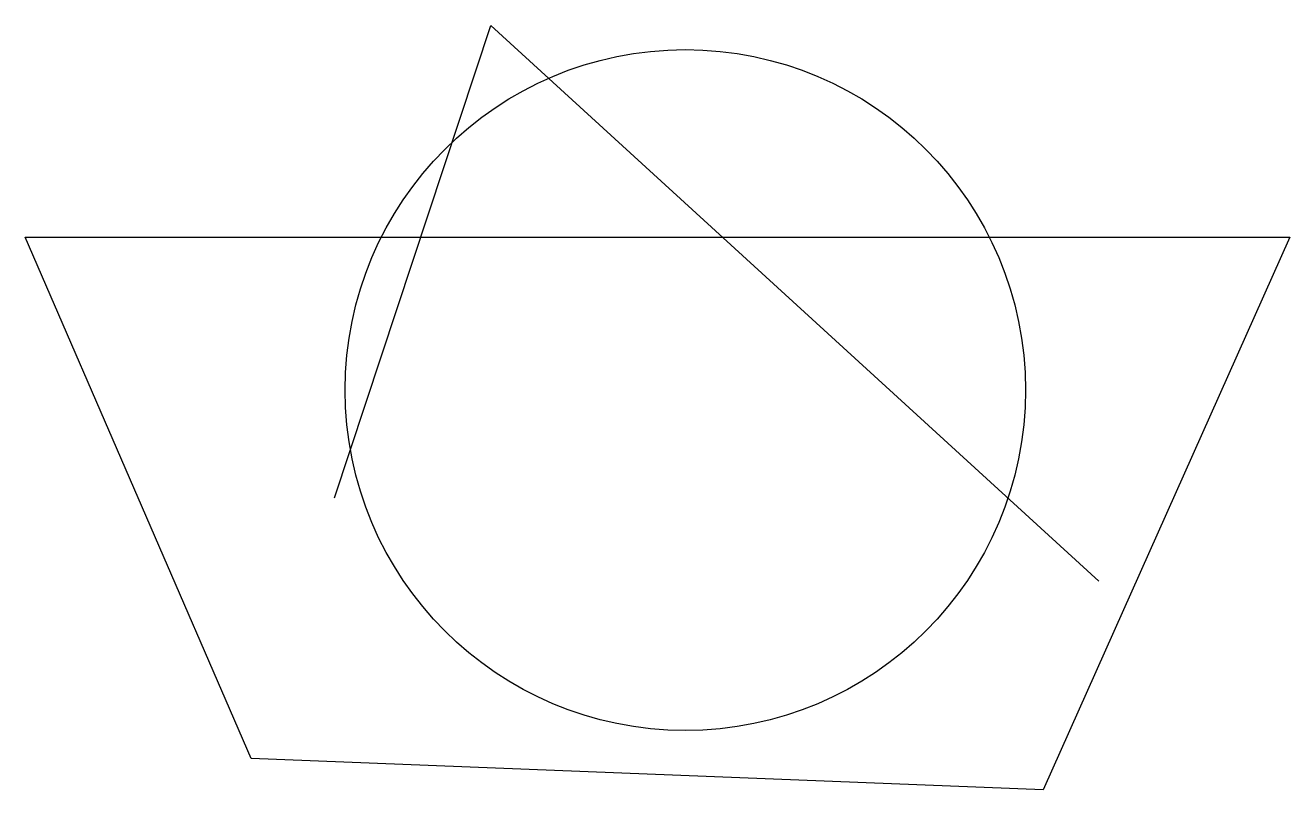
# Model space of a CAD drawing. Header units: millimetres. Extents: x 23477.2 to 23487.6, y 8889.4 to 8895.8.
import ezdxf

# ---------------------------------------------------------------- set-up
doc = ezdxf.new("R2010")
doc.units = ezdxf.units.MM

msp = doc.modelspace()

# ---------------------------------------------------------------- linework, layer by layer
for p, q in [((23479.714, 8891.863), (23481.01, 8895.778)), ((23481.01, 8895.778), (23486.051, 8891.172))]:
    msp.add_line(p, q)
msp.add_lwpolyline([(23479.022, 8889.704), (23477.15, 8894.022), (23487.635, 8894.022), (23485.59, 8889.445), (23479.022, 8889.704)])
msp.add_circle((23482.623, 8892.756), 2.821)

doc.saveas('drawing.dxf')
